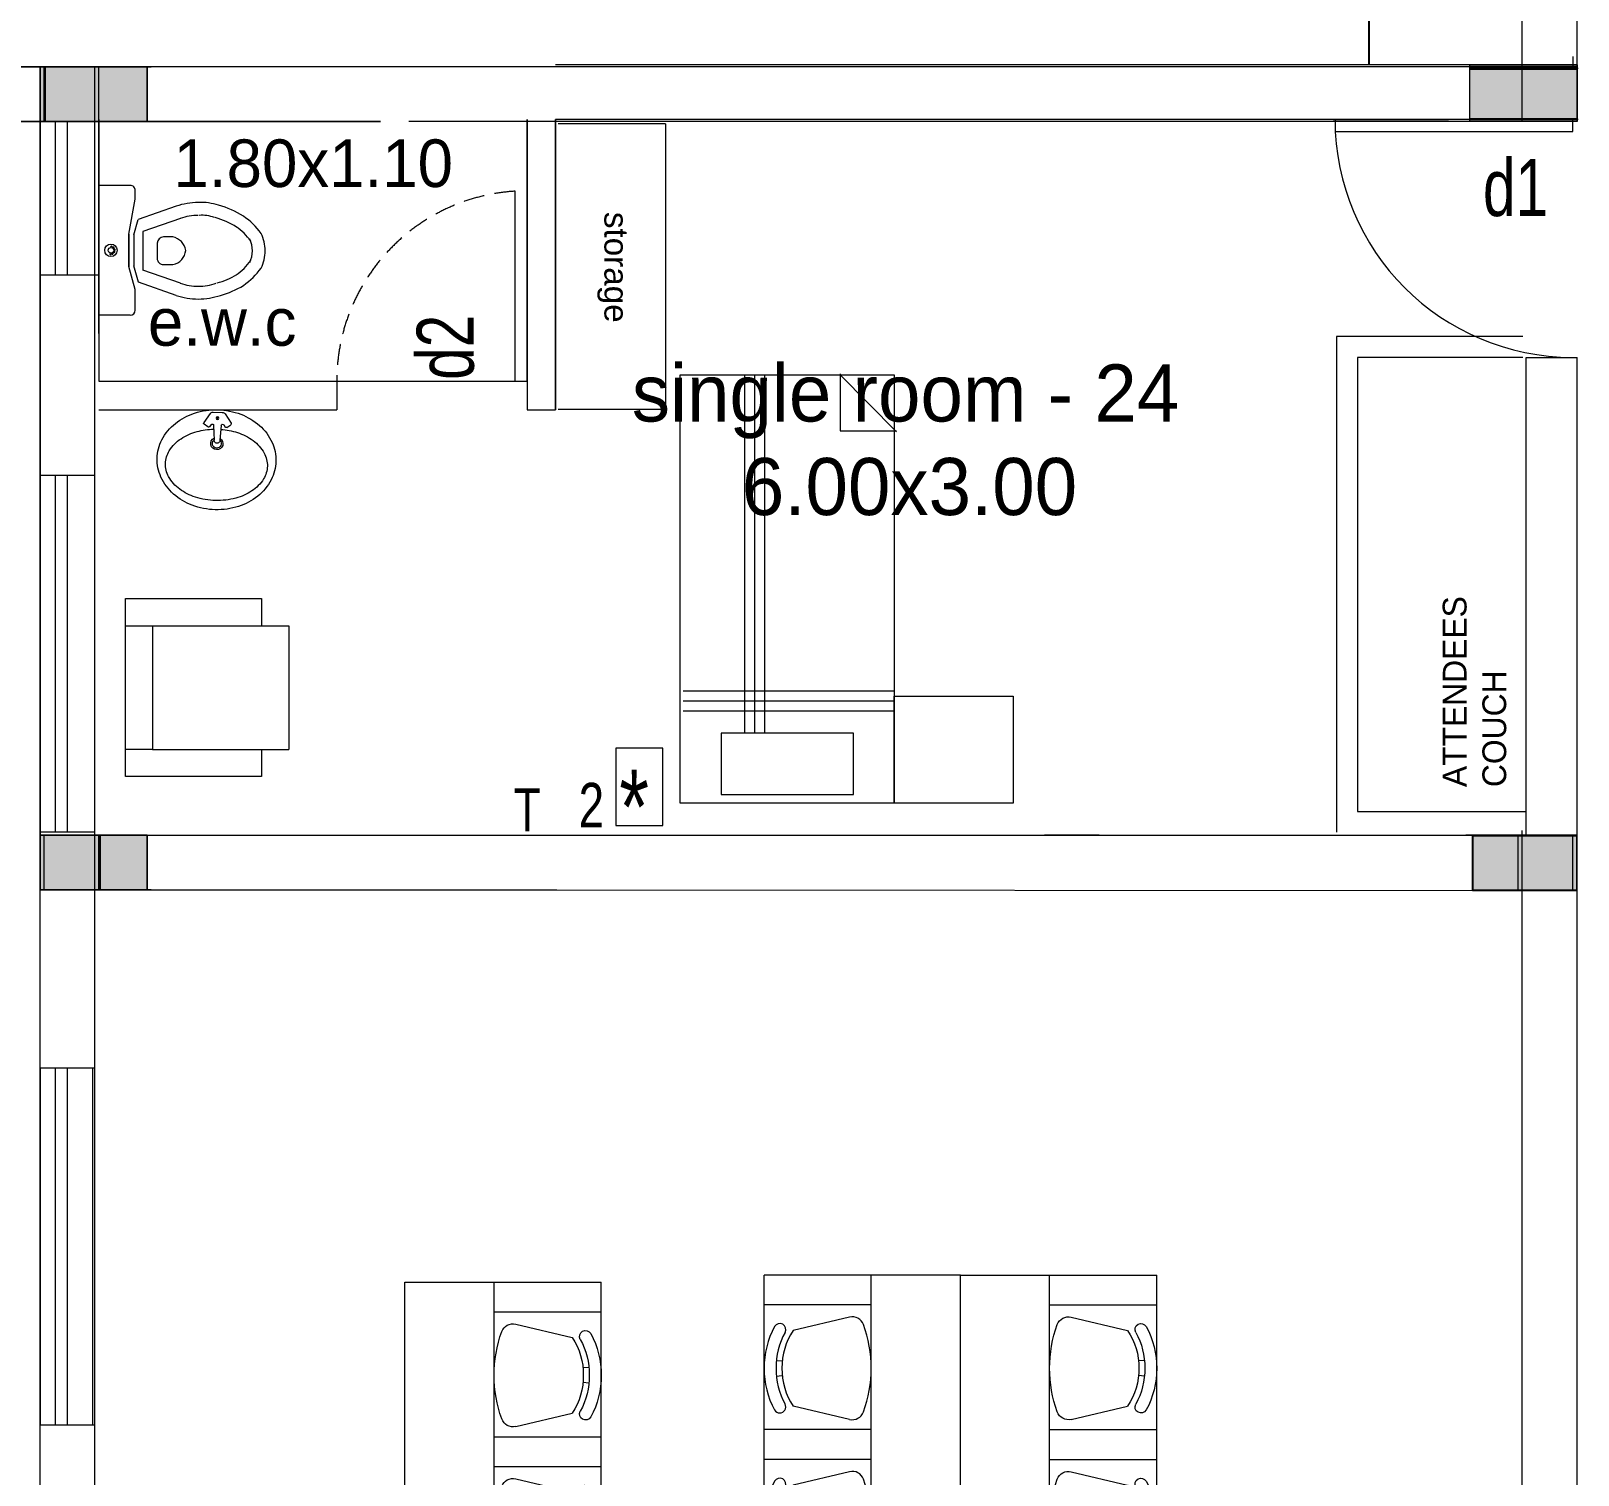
# Model space of a CAD drawing. Header units: metres. Extents: x 191982 to 427160, y -8904 to 80370.
# Drawn here: x 405569 to 412072, y 45892 to 51962 of the extents above; entities that cross this region are included whole.
import ezdxf

# ---------------------------------------------------------------- set-up
doc = ezdxf.new("R2010")
doc.units = ezdxf.units.M
doc.header["$LTSCALE"] = 700
doc.header["$MEASUREMENT"] = 0
doc.header["$PDMODE"] = 32
doc.linetypes.add('HIDDEN2', pattern=[0.1875, 0.125, -0.0625])
doc.layers.get('0').update_dxf_attribs({"lineweight": 9})
doc.layers.get('Defpoints').update_dxf_attribs({"lineweight": 9})
for name, color, linetype, lineweight in [('COLUMN', 7, 'Continuous', 9), ('fur1', 7, 'Continuous', 9), ('FURNITURE', 7, 'Continuous', 9), ('MAIN GATE', 7, 'Continuous', 9), ('NEW PLANS', 7, 'Continuous', 9), ('PLAN', 7, 'Continuous', 9), ('TEXT', 7, 'Continuous', 9)]:
    doc.layers.add(name, color=color, linetype=linetype, lineweight=lineweight)
doc.styles.add('RVR', font='MOD20.TTF')
doc.styles.get("Standard").update_dxf_attribs({"font": 'swisscl.ttf'})
doc.dimstyles.get("Standard").update_dxf_attribs({"dimtxt": 0.23, "dimasz": 0.23, "dimexe": 0.05, "dimexo": 0.05, "dimgap": 0.06, "dimtad": 0, "dimzin": 0, "dimdsep": 46, "dimtxsty": 'Standard', "dimcen": 0, "dimse1": 1, "dimse2": 1, "dimadec": 0, "dimazin": 0, "dimtfac": 1, "dimtofl": 0, "dimtmove": 2, "dimatfit": 0, "dimfxl": 0.18, "dimtolj": 1, "dimtzin": 0, "dimarcsym": 0})

# ---------------------------------------------------------------- blocks, each defined once
blk = doc.blocks.new('EWC')
at = {"layer": 'COLUMN'}
blk.add_line((-0.2727, 0), (0.2727, 0), dxfattribs=at)
at = {"layer": 'PLAN'}
for p, q in [((-0.2727, -0.1316), (-0.2727, 0)), ((0.2727, -0.1316), (0.2727, 0)), ((-0.1643, -0.1532), (-0.0685, -0.1258)), ((-0.0685, -0.1258), (0.0685, -0.1258)), ((0.0685, -0.1258), (-0.0685, -0.1258)), ((0.0685, -0.1258), (0.2143, -0.1532)), ((-0.2512, -0.1532), (-0.1643, -0.1532)), ((-0.1895, -0.3249), (-0.1341, -0.167)), ((-0.1386, -0.3427), (-0.0831, -0.1844)), ((-0.1341, -0.167), (-0.0654, -0.1474)), ((0.0788, -0.1844), (-0.0831, -0.1844)), ((0.0654, -0.1474), (-0.0654, -0.1474)), ((0.0654, -0.1474), (0.1293, -0.1656)), ((0.1343, -0.3427), (0.0788, -0.1844)), ((0.1852, -0.3249), (0.1293, -0.1656)), ((0.2143, -0.1532), (0.2512, -0.1532)), ((0.0297, -0.2453), (-0.034, -0.2453)), ((-0.0603, -0.2716), (-0.0603, -0.3111)), ((0.056, -0.3111), (0.056, -0.2716))]:
    blk.add_line(p, q, dxfattribs=at)
for radius in [0.026, 0.0118]:
    blk.add_circle((0, -0.0508), radius, dxfattribs=at)
for centre, radius, start, end in [((-0.0141, -0.0486), 0.0036, 90.20714, 251.79286), ((-0.0127, -0.0573), 0.0036, 126.20714, 287.79286), ((0, -0.0508), 0.0153, 184.45592, 193.54408), ((0, -0.0508), 0.0153, 220.45592, 229.54408), ((-0.0065, -0.0635), 0.0036, 162.20714, 323.79286), ((0.0022, -0.0649), 0.0036, 198.20714, 359.79286), ((0, -0.0508), 0.0153, 292.45592, 301.54408), ((0.0101, -0.0609), 0.0036, 234.20714, 35.79286), ((0, -0.0508), 0.0153, 328.45592, 337.54408), ((0.0141, -0.0531), 0.0036, 270.20714, 71.79286), ((0, -0.0508), 0.0153, 256.45592, 265.54408), ((-0.2512, -0.1316), 0.0216, 180, 270), ((0.2512, -0.1316), 0.0216, 270, 360), ((-0.034, -0.2716), 0.0263, 90, 180), ((0.0297, -0.2716), 0.0263, 360, 90), ((0.0832, -0.4179), 0.2881, 161.16462, 180), ((0.0055, -0.2984), 0.067, 190.92396, 265.02141), ((-0.0109, -0.2978), 0.0682, 279.07843, 348.78496), ((-0.0875, -0.4179), 0.2881, 360, 18.83538), ((0.0832, -0.4179), 0.2342, 161.16462, 180), ((-0.0002, -0.3646), 0.000539, 260.70561, 283.41981), ((-0.0875, -0.4179), 0.2342, 360, 18.83538), ((0.0832, -0.4179), 0.2881, 180, 198.83538), ((0.0832, -0.4179), 0.2342, 180, 198.83538), ((-0.0193, -0.4324), 0.1664, 341.16462, 3.77544), ((-0.0193, -0.4324), 0.2203, 341.16462, 3.77544), ((0.1598, -0.4175), 0.3615, 194.96262, 211.78382), ((0.1598, -0.4175), 0.3076, 194.96262, 211.78382), ((-0.1809, -0.4026), 0.3298, 327.64617, 344.75526), ((-0.1809, -0.4026), 0.3837, 327.64617, 344.75526), ((0.1069, -0.4322), 0.2553, 214.63594, 233.93892), ((-0.1112, -0.4322), 0.2553, 306.06108, 325.36406), ((0.1069, -0.4322), 0.3092, 214.63594, 233.93892), ((-0.0022, -0.5371), 0.1085, 243.29881, 270), ((-0.0022, -0.5371), 0.1085, 270, 296.70119), ((-0.1112, -0.4322), 0.3092, 306.06108, 325.36406), ((-0.0022, -0.5371), 0.1624, 243.29881, 270), ((-0.0022, -0.5371), 0.1624, 270, 296.70119)]:
    blk.add_arc(centre, radius, start, end, dxfattribs=at)
blk = doc.blocks.new('BASIN')
at = {"layer": 'PLAN'}
for p, q in [((-0.0664, 0.0159), (-0.1279, 0.0123)), ((-0.0732, 0.0397), (-0.062, 0.0562)), ((-0.0629, 0.0267), (-0.0719, 0.0327)), ((-0.0163, 0.0314), (-0.0551, 0.0576)), ((-0.0103, -0.0193), (-0.0103, 0.0193)), ((-0.0664, -0.0159), (-0.1279, -0.0123)), ((-0.0732, -0.0397), (-0.062, -0.0562)), ((-0.0629, -0.0267), (-0.0719, -0.0327)), ((-0.0163, -0.0315), (-0.0551, -0.0576))]:
    blk.add_line(p, q, dxfattribs=at)
blk.add_lwpolyline([(-0.2102, -0.25, 0.114941), (-0.1316, -0.2317, 0.103853), (-0.0616, -0.1768, 0.091249), (-0.0165, -0.0975, 0.083978), (0, 0, 0.083978), (-0.0165, 0.0975, 0.091249), (-0.0616, 0.1768, 0.103853), (-0.1316, 0.2317, 0.114941), (-0.2102, 0.25, 0.114941), (-0.2887, 0.2317, 0.103853), (-0.3588, 0.1768, 0.091249), (-0.4039, 0.0975, 0.083978), (-0.4204, 0, 0.083978), (-0.4039, -0.0975, 0.091249), (-0.3588, -0.1768, 0.103853), (-0.2887, -0.2317, 0.114941)], format="xyb", close=True, dxfattribs=at)
for points in [[(-0.082, 0.015, 0.058321), (-0.0937, 0.085, 0.08231), (-0.1256, 0.1515, 0.106842), (-0.1772, 0.1994, 0.134388), (-0.2316, 0.2143, 0.134388), (-0.286, 0.1994, 0.106842), (-0.3377, 0.1515, 0.08231), (-0.3696, 0.085, 0.070665), (-0.3816, 0)], [(-0.3816, 0, 0.070665), (-0.3696, -0.085, 0.08231), (-0.3377, -0.1515, 0.106842), (-0.286, -0.1994, 0.134388), (-0.2316, -0.2143, 0.134388), (-0.1772, -0.1994, 0.106842), (-0.1256, -0.1515, 0.08231), (-0.0937, -0.085, 0.058296), (-0.082, -0.015)]]:
    blk.add_lwpolyline(points, format="xyb", dxfattribs=at)
for radius in [0.00569, 0.00369]:
    blk.add_circle((-0.0349, 0), radius, dxfattribs=at)
for centre, radius, start, end in [((-0.142, -0.0004), 0.0257, 30.89641, 331.20825), ((-0.142, -0.0004), 0.0188, 42.66127, 320.64746), ((-0.1279, 0), 0.0123, 89.75733, 270.24267), ((-0.0691, 0.0369), 0.005, 145.96273, 235.96273), ((-0.0663, 0.0218), 0.0059, 268.92232, 55.39757), ((-0.0579, 0.0534), 0.005, 55.96273, 145.96273), ((-0.0247, 0.0197), 0.0144, 358.39997, 54.51472), ((-0.0691, -0.0369), 0.005, 123.91807, 214.03727), ((-0.0663, -0.0218), 0.0059, 304.60243, 91.07768), ((-0.0579, -0.0534), 0.005, 214.03727, 304.00089), ((-0.0247, -0.0197), 0.0144, 305.48528, 1.60003)]:
    blk.add_arc(centre, radius, start, end, dxfattribs=at)
blk = doc.blocks.new('*D92')
at = {"layer": 'Defpoints', "color": 0, "transparency": 16777216}
for p in [(410863.7, 57811.7), (410863.7, 51820.1), (411194.7, 51820.1)]:
    blk.add_point(p, dxfattribs=at)
at = {"layer": 'MAIN GATE', "color": 0, "lineweight": -2, "transparency": 16777216}
for p, q in [((411194.7, 57811.5), (411194.7, 54816.4)), ((411194.7, 51820.4), (411194.7, 54815.4))]:
    blk.add_line(p, q, dxfattribs=at)
at = {"layer": 'MAIN GATE', "color": 0, "transparency": 16777216}
for points in [[(411194.7, 57811.5), (411194.8, 57811.5), (411194.7, 57811.7)], [(411194.7, 51820.4), (411194.8, 51820.4), (411194.7, 51820.1)]]:
    blk.add_solid(points, dxfattribs=at)
at = {"layer": 'MAIN GATE', "color": 0, "transparency": 16777216, "insert": (411194.7, 54815.9), "char_height": 0.23, "attachment_point": 5, "rotation": 90}
blk.add_mtext('\\A1;5991.56', dxfattribs=at)
blk = doc.blocks.new('CHAIR2')
for p, q in [((0, 80.5), (0, -54.5)), ((0, 80.5), (33, 80.5)), ((15, 80.5), (15, -54.5)), ((33, 54.5), (33, 80.5)), ((15, 75.5), (15, 75.5)), ((15, 75.5), (33, 75.5)), ((18.63, 73.79), (28.12, 71.54)), ((30.95, 66.51), (29.95, 66.41)), ((30.95, 63.86), (29.95, 63.95)), ((18.63, 56.57), (28.12, 58.82)), ((15, 54.5), (33, 54.5)), ((33, 54.5), (33, -54.5)), ((15, 49.5), (33, 49.5)), ((18.63, 47.79), (28.12, 45.54)), ((30.95, 40.51), (29.95, 40.41)), ((30.95, 37.86), (29.95, 37.95)), ((18.63, 30.57), (28.12, 32.82)), ((15, 28.5), (33, 28.5)), ((15, 23.5), (33, 23.5)), ((18.63, 21.79), (28.12, 19.54)), ((30.95, 14.51), (29.95, 14.41)), ((30.95, 11.86), (29.95, 11.95)), ((18.63, 4.57), (28.12, 6.82)), ((15, 2.5), (33, 2.5)), ((15, -2.5), (33, -2.5)), ((18.63, -4.21), (28.12, -6.46)), ((30.95, -11.49), (29.95, -11.59)), ((30.95, -14.14), (29.95, -14.05)), ((18.63, -21.43), (28.12, -19.18)), ((15, -23.5), (33, -23.5)), ((15, -28.5), (33, -28.5)), ((18.63, -30.21), (28.12, -32.46)), ((30.95, -37.49), (29.95, -37.59)), ((30.95, -40.14), (29.95, -40.05)), ((18.63, -47.43), (28.12, -45.18)), ((15, -49.5), (33, -49.5)), ((0, -54.5), (15, -54.5)), ((15, -54.5), (33, -54.5))]:
    blk.add_line(p, q)
for centre, radius, start, end in [((18.17, 71.84), 2, 76.6762, 160.1164), ((36.58, 65.18), 21.58, 160.1164, 180), ((18.91, 65.36), 11.09, 359.0644, 33.8637), ((30.36, 71.7), 1, 28.9663, 208.9663), ((18.91, 65.36), 12.09, 359.1418, 28.9663), ((18.91, 65.36), 14.09, 359.2637, 28.9663), ((36.58, 65.18), 21.58, 180, 199.8836), ((18.91, 65), 11.09, 326.1363, 0.9356), ((18.91, 65), 12.09, 331.0337, 0.8582), ((18.91, 65), 14.09, 331.0337, 0.7363), ((18.17, 58.52), 2, 199.8836, 283.3238), ((30.36, 58.66), 1, 151.0337, 331.0337), ((18.17, 45.84), 2, 76.6762, 160.1164), ((36.58, 39.18), 21.58, 160.1164, 180), ((18.91, 39.36), 11.09, 359.0644, 33.8637), ((30.36, 45.7), 1, 28.9663, 208.9663), ((18.91, 39.36), 12.09, 359.1418, 28.9663), ((18.91, 39.36), 14.09, 359.2637, 28.9663), ((36.58, 39.18), 21.58, 180, 199.8836), ((18.91, 39), 11.09, 326.1363, 0.9356), ((18.91, 39), 12.09, 331.0337, 0.8582), ((18.91, 39), 14.09, 331.0337, 0.7363), ((18.17, 32.52), 2, 199.8836, 283.3238), ((30.36, 32.66), 1, 151.0337, 331.0337), ((18.17, 19.84), 2, 76.6762, 160.1164), ((36.58, 13.18), 21.58, 160.1164, 180), ((18.91, 13.36), 11.09, 359.0644, 33.8637), ((30.36, 19.7), 1, 28.9663, 208.9663), ((18.91, 13.36), 12.09, 359.1418, 28.9663), ((18.91, 13.36), 14.09, 359.2637, 28.9663), ((36.58, 13.18), 21.58, 180, 199.8836), ((18.91, 13), 11.09, 326.1363, 0.9356), ((18.91, 13), 12.09, 331.0337, 0.8582), ((18.91, 13), 14.09, 331.0337, 0.7363), ((18.17, 6.52), 2, 199.8836, 283.3238), ((30.36, 6.66), 1, 151.0337, 331.0337), ((18.17, -6.16), 2, 76.6762, 160.1164), ((36.58, -12.82), 21.58, 160.1164, 180), ((18.91, -12.64), 11.09, 359.0644, 33.8637), ((30.36, -6.3), 1, 28.9663, 208.9663), ((18.91, -12.64), 12.09, 359.1418, 28.9663), ((18.91, -12.64), 14.09, 359.2637, 28.9663), ((36.58, -12.82), 21.58, 180, 199.8836), ((18.91, -13), 11.09, 326.1363, 0.9356), ((18.91, -13), 12.09, 331.0337, 0.8582), ((18.91, -13), 14.09, 331.0337, 0.7363), ((18.17, -19.48), 2, 199.8836, 283.3238), ((30.36, -19.34), 1, 151.0337, 331.0337), ((18.17, -32.16), 2, 76.6762, 160.1164), ((36.58, -38.82), 21.58, 160.1164, 180), ((18.91, -38.64), 11.09, 359.0644, 33.8637), ((30.36, -32.3), 1, 28.9663, 208.9663), ((18.91, -38.64), 12.09, 359.1418, 28.9663), ((18.91, -38.64), 14.09, 359.2637, 28.9663), ((36.58, -38.82), 21.58, 180, 199.8836), ((18.91, -39), 11.09, 326.1363, 0.9356), ((18.91, -39), 12.09, 331.0337, 0.8582), ((18.91, -39), 14.09, 331.0337, 0.7363), ((18.17, -45.48), 2, 199.8836, 283.3238), ((30.36, -45.34), 1, 151.0337, 331.0337)]:
    blk.add_arc(centre, radius, start, end)
blk = doc.blocks.new('A$C68D14229')
for p, q in [((0.53, 0.15), (0.53, 72.15)), ((0.53, 72.15), (36.53, 72.15)), ((36.53, 72.15), (36.53, 0.15)), ((22.29, 60.4), (22.29, 0.15)), ((23.96, 60.4), (23.96, 0.15)), ((25.62, 60.4), (25.62, 0.15)), ((0.53, 56.71), (36, 56.69)), ((0.53, 55.02), (36, 55.02)), ((0.53, 53.36), (36, 53.36)), ((0.11, 9.73), (9.63, 0.15)), ((9.63, 9.58), (0.11, 9.58)), ((9.63, 0), (9.63, 9.58)), ((36.53, 0.15), (0.53, 0.15))]:
    blk.add_line(p, q)
blk.add_lwpolyline([(29.63, 70.7), (7.38, 70.7), (7.38, 60.4), (29.63, 60.4)], close=True)
blk = doc.blocks.new('sofa1')
at = {"layer": 'fur1', "ltscale": 0.5}
for p, q in [((-16.33, 0), (-16.33, -25)), ((-11.33, 0), (-16.33, 0)), ((11.33, 0), (-11.33, 0)), ((-11.33, 0), (-11.33, -30)), ((16.33, 0), (11.33, 0)), ((11.33, -5), (11.33, 0)), ((11.33, -5), (11.33, 0)), ((16.33, -25), (16.33, 0)), ((-11.33, -5), (11.33, -5)), ((11.33, -5), (11.33, -30)), ((-16.33, -25), (-11.33, -25)), ((11.33, -25), (16.33, -25)), ((-11.33, -30), (11.33, -30))]:
    blk.add_line(p, q, dxfattribs=at)

msp = doc.modelspace()

# ---------------------------------------------------------------- hatches: boundary and pattern name
at = {"layer": 'MAIN GATE'}
h = msp.add_hatch(color=256, dxfattribs=at)
h.dxf.hatch_style = 1
h.paths.add_polyline_path([(412067.772, 51590.129), (412067.772, 51820.129), (411617.772, 51820.129), (411617.772, 51590.129)])
h = msp.add_hatch(color=256, dxfattribs=at)
h.dxf.hatch_style = 1
h.paths.add_polyline_path([(412066.708, 48349.259), (412066.708, 48579.259), (411628.655, 48579.259), (411628.655, 48349.259)])
h = msp.add_hatch(color=256, dxfattribs=at)
h.dxf.hatch_style = 1
h.paths.add_polyline_path([(411629.321, 48581.692), (411629.321, 48351.692), (412067.374, 48351.692), (412067.374, 48581.692)])
at = {"layer": 'NEW PLANS'}
for points in [[(405837.772, 51811.692), (405837.772, 51581.692), (405607.772, 51581.692), (405607.772, 51811.692)], [(405827.772, 51811.692), (405607.772, 51811.692), (405607.772, 51581.692), (405827.772, 51581.692)], [(405827.772, 51811.692), (405607.772, 51811.692), (405607.772, 51581.692), (405827.772, 51581.692)], [(405837.772, 51811.692), (405837.772, 51581.692), (405607.772, 51581.692), (405607.772, 51811.692)], [(405827.772, 51811.692), (405827.772, 51581.692), (406057.772, 51581.692), (406057.772, 51811.692)], [(405827.772, 51811.692), (405827.772, 51581.692), (406057.772, 51581.692), (406057.772, 51811.692)], [(405837.772, 51811.692), (406057.772, 51811.692), (406057.772, 51581.692), (405837.772, 51581.692)], [(405837.772, 51811.692), (406057.772, 51811.692), (406057.772, 51581.692), (405837.772, 51581.692)], [(411847.772, 51811.692), (411847.772, 51581.692), (411617.772, 51581.692), (411617.772, 51811.692)], [(411847.772, 51811.692), (412067.772, 51811.692), (412067.772, 51581.692), (411847.772, 51581.692)], [(405827.772, 48581.692), (405607.772, 48581.692), (405607.772, 48351.692), (405827.772, 48351.692)], [(405827.772, 48581.692), (405607.772, 48581.692), (405607.772, 48351.692), (405827.772, 48351.692)], [(405837.772, 48581.692), (405837.772, 48351.692), (405607.772, 48351.692), (405607.772, 48581.692)], [(405844.419, 48581.692), (405624.419, 48581.692), (405624.419, 48351.692), (405844.419, 48351.692)], [(405844.419, 48581.692), (405624.419, 48581.692), (405624.419, 48351.692), (405844.419, 48351.692)], [(405854.419, 48581.692), (405854.419, 48351.692), (405624.419, 48351.692), (405624.419, 48581.692)], [(405859.419, 48351.692), (405629.419, 48351.692), (405629.419, 48581.692), (405859.419, 48581.692)], [(405629.419, 48581.692), (405859.419, 48581.692), (405859.419, 48351.692), (405629.419, 48351.692)], [(405827.772, 48581.692), (405827.772, 48351.692), (406057.772, 48351.692), (406057.772, 48581.692)], [(405827.772, 48581.692), (405827.772, 48351.692), (406057.772, 48351.692), (406057.772, 48581.692)], [(405837.772, 48581.692), (406057.772, 48581.692), (406057.772, 48351.692), (405837.772, 48351.692)], [(405837.772, 48581.692), (406057.772, 48581.692), (406057.772, 48351.692), (405837.772, 48351.692)], [(411820.728, 48581.692), (411820.728, 48351.692), (412050.728, 48351.692), (412050.728, 48581.692)], [(411820.728, 48581.692), (411820.728, 48351.692), (412050.728, 48351.692), (412050.728, 48581.692)], [(411820.728, 48581.692), (411820.728, 48351.692), (412050.728, 48351.692), (412050.728, 48581.692)], [(411820.728, 48581.692), (411820.728, 48351.692), (412050.728, 48351.692), (412050.728, 48581.692)], [(411820.728, 48581.692), (411820.728, 48351.692), (412050.728, 48351.692), (412050.728, 48581.692)], [(411820.728, 48581.692), (411820.728, 48351.692), (412050.728, 48351.692), (412050.728, 48581.692)], [(411820.728, 48581.692), (411820.728, 48351.692), (412050.728, 48351.692), (412050.728, 48581.692)], [(411820.728, 48581.692), (411820.728, 48351.692), (412050.728, 48351.692), (412050.728, 48581.692)], [(411820.728, 48581.692), (411820.728, 48351.692), (412050.728, 48351.692), (412050.728, 48581.692)], [(411830.728, 48581.692), (412050.728, 48581.692), (412050.728, 48351.692), (411830.728, 48351.692)], [(411830.728, 48581.692), (412050.728, 48581.692), (412050.728, 48351.692), (411830.728, 48351.692)], [(411830.728, 48581.692), (412050.728, 48581.692), (412050.728, 48351.692), (411830.728, 48351.692)], [(411830.728, 48581.692), (412050.728, 48581.692), (412050.728, 48351.692), (411830.728, 48351.692)], [(411830.728, 48581.692), (412050.728, 48581.692), (412050.728, 48351.692), (411830.728, 48351.692)], [(411830.728, 48581.692), (412050.728, 48581.692), (412050.728, 48351.692), (411830.728, 48351.692)], [(411830.728, 48581.692), (412050.728, 48581.692), (412050.728, 48351.692), (411830.728, 48351.692)], [(411837.374, 48581.692), (411837.374, 48351.692), (412067.374, 48351.692), (412067.374, 48581.692)], [(411837.374, 48581.692), (411837.374, 48351.692), (412067.374, 48351.692), (412067.374, 48581.692)], [(411837.374, 48581.692), (411837.374, 48351.692), (412067.374, 48351.692), (412067.374, 48581.692)], [(411837.374, 48581.692), (411837.374, 48351.692), (412067.374, 48351.692), (412067.374, 48581.692)], [(411837.374, 48581.692), (411837.374, 48351.692), (412067.374, 48351.692), (412067.374, 48581.692)], [(411837.374, 48581.692), (411837.374, 48351.692), (412067.374, 48351.692), (412067.374, 48581.692)], [(411837.374, 48581.692), (411837.374, 48351.692), (412067.374, 48351.692), (412067.374, 48581.692)], [(411837.374, 48581.692), (411837.374, 48351.692), (412067.374, 48351.692), (412067.374, 48581.692)], [(411837.374, 48581.692), (411837.374, 48351.692), (412067.374, 48351.692), (412067.374, 48581.692)], [(411847.374, 48581.692), (412067.374, 48581.692), (412067.374, 48351.692), (411847.374, 48351.692)], [(411847.374, 48581.692), (412067.374, 48581.692), (412067.374, 48351.692), (411847.374, 48351.692)], [(411847.374, 48581.692), (412067.374, 48581.692), (412067.374, 48351.692), (411847.374, 48351.692)], [(411847.374, 48581.692), (412067.374, 48581.692), (412067.374, 48351.692), (411847.374, 48351.692)], [(411847.374, 48581.692), (412067.374, 48581.692), (412067.374, 48351.692), (411847.374, 48351.692)], [(411847.374, 48581.692), (412067.374, 48581.692), (412067.374, 48351.692), (411847.374, 48351.692)], [(411847.374, 48581.692), (412067.374, 48581.692), (412067.374, 48351.692), (411847.374, 48351.692)]]:
    msp.add_hatch(color=256, dxfattribs=at).paths.add_polyline_path(points)

# ---------------------------------------------------------------- linework, layer by layer
msp.add_lwpolyline([(408225.37, 48947.167), (408027.574, 48947.167), (408027.574, 48622.701), (408225.37, 48622.701)], close=True)
at = {"layer": 'FURNITURE'}
for p, q in [((408235.823, 51571.355), (407785.823, 51571.355)), ((408235.823, 51571.355), (408235.823, 50371.355)), ((411839.782, 50677.886), (411056.685, 50677.886)), ((411056.685, 50677.886), (411056.685, 48593.659)), ((411839.782, 50590.129), (411144.442, 50590.129)), ((411144.442, 50590.129), (411144.442, 48681.416)), ((408235.823, 50371.355), (407785.823, 50371.355)), ((411144.442, 48681.416), (411854.419, 48681.416))]:
    msp.add_line(p, q, dxfattribs=at)
msp.add_lwpolyline([(409697.401, 49166.462), (409697.401, 48716.462), (409197.401, 48716.462), (409197.401, 49166.462)], close=True, dxfattribs=at)
at = {"layer": 'MAIN GATE'}
for p, q in [((412067.772, 51811.692), (412067.772, 58041.692)), ((411837.772, 51811.692), (411837.772, 57811.692)), ((405607.772, 50936.692), (405854.419, 50936.692)), ((412067.772, 48581.692), (412067.772, 50590.129)), ((406057.772, 48581.692), (411617.772, 48581.692)), ((412066.708, 48579.259), (412066.708, 48349.259)), ((412067.374, 48351.692), (412067.374, 48581.692)), ((405607.772, 45351.692), (405607.772, 48351.692)), ((405607.772, 47601.692), (405607.772, 46101.692)), ((405837.772, 46101.692), (405837.772, 47601.692))]:
    msp.add_line(p, q, dxfattribs=at)
for points in [[(412067.772, 51590.129), (411617.772, 51590.129), (411617.772, 51820.129), (412067.772, 51820.129)], [(412066.708, 48579.259), (412066.708, 48349.259), (411628.655, 48349.259), (411628.655, 48579.259)], [(412067.374, 48351.692), (412067.374, 48581.692), (411629.321, 48581.692), (411629.321, 48351.692)]]:
    msp.add_lwpolyline(points, close=True, dxfattribs=at)
at = {"layer": 'NEW PLANS'}
for p, q in [((412050.511, 51854.223), (412050.511, 51804.223)), ((406057.772, 51811.692), (404167.772, 51811.692)), ((404167.772, 51811.692), (406057.772, 51811.692)), ((406057.772, 51811.692), (404167.772, 51811.692)), ((404167.772, 51811.692), (406057.772, 51811.692)), ((405607.772, 48351.692), (405607.772, 51811.692)), ((405607.772, 48351.692), (405607.772, 51811.692)), ((405607.772, 51581.692), (405607.772, 51811.692)), ((405607.772, 51811.692), (406057.772, 51811.692)), ((405607.772, 51581.692), (405607.772, 51811.692)), ((405607.772, 51581.692), (405607.772, 51811.692)), ((405607.772, 51811.692), (406057.772, 51811.692)), ((405607.772, 51811.692), (406057.772, 51811.692)), ((405607.772, 51811.692), (406057.772, 51811.692)), ((405607.772, 51811.692), (406057.772, 51811.692)), ((406057.772, 51811.692), (405607.772, 51811.692)), ((406057.772, 51811.692), (405607.772, 51811.692)), ((406057.772, 51811.692), (405607.772, 51811.692)), ((406057.772, 51811.692), (405607.772, 51811.692)), ((406057.772, 51811.692), (405607.772, 51811.692)), ((406057.772, 51811.692), (405607.772, 51811.692)), ((406057.772, 51811.692), (405607.772, 51811.692)), ((406057.772, 51811.692), (405607.772, 51811.692)), ((406057.772, 51811.692), (405607.772, 51811.692)), ((406057.772, 51811.692), (405607.772, 51811.692)), ((406057.772, 51811.692), (405607.772, 51811.692)), ((406057.772, 51811.692), (405607.772, 51811.692)), ((406057.772, 51811.692), (405607.772, 51811.692)), ((406057.772, 51811.692), (405607.772, 51811.692)), ((406057.772, 51811.692), (405607.772, 51811.692)), ((406057.772, 51811.692), (405607.772, 51811.692)), ((406057.772, 51811.692), (405607.772, 51811.692)), ((405624.419, 51581.692), (405624.419, 51811.692)), ((405624.419, 51811.692), (406074.419, 51811.692)), ((405624.419, 51581.692), (405624.419, 51811.692)), ((405624.419, 51581.692), (405624.419, 51811.692)), ((405624.419, 51811.692), (406074.419, 51811.692)), ((405624.419, 51811.692), (406074.419, 51811.692)), ((405624.419, 51811.692), (406074.419, 51811.692)), ((405624.419, 51811.692), (406074.419, 51811.692)), ((406074.419, 51811.692), (405624.419, 51811.692)), ((406074.419, 51811.692), (405624.419, 51811.692)), ((406074.419, 51811.692), (405624.419, 51811.692)), ((406074.419, 51811.692), (405624.419, 51811.692)), ((406074.419, 51811.692), (405624.419, 51811.692)), ((406074.419, 51811.692), (405624.419, 51811.692)), ((406074.419, 51811.692), (405624.419, 51811.692)), ((406074.419, 51811.692), (405624.419, 51811.692)), ((406074.419, 51811.692), (405624.419, 51811.692)), ((406074.419, 51811.692), (405624.419, 51811.692)), ((406074.419, 51811.692), (405624.419, 51811.692)), ((406074.419, 51811.692), (405624.419, 51811.692)), ((406074.419, 51811.692), (405624.419, 51811.692)), ((406074.419, 51811.692), (405624.419, 51811.692)), ((406074.419, 51811.692), (405624.419, 51811.692)), ((406074.419, 51811.692), (405624.419, 51811.692)), ((406074.419, 51811.692), (405624.419, 51811.692)), ((405629.419, 51811.692), (405629.419, 51581.692)), ((405837.772, 38661.692), (405837.772, 51811.692)), ((405837.772, 51581.692), (405837.772, 51811.692)), ((405854.419, 51581.692), (405854.419, 51811.692)), ((406057.772, 51581.692), (406057.772, 51811.692)), ((411617.772, 51811.692), (406057.772, 51811.692)), ((406057.772, 51581.692), (406057.772, 51811.692)), ((406057.772, 51811.692), (406057.772, 51581.692)), ((406057.772, 51581.692), (406057.772, 51811.692)), ((411869.419, 51820.129), (407774.419, 51820.129)), ((412067.772, 51820.129), (407774.419, 51820.129)), ((412067.158, 51804.223), (411617.158, 51804.223)), ((412067.158, 51804.223), (411617.158, 51804.223)), ((411617.158, 51804.223), (412067.158, 51804.223)), ((411617.158, 51804.223), (412067.158, 51804.223)), ((411617.158, 51804.223), (412067.158, 51804.223)), ((411617.158, 51804.223), (412067.158, 51804.223)), ((411617.158, 51804.223), (412067.158, 51804.223)), ((411617.158, 51804.223), (412067.158, 51804.223)), ((411617.158, 51804.223), (412067.158, 51804.223)), ((411617.158, 51804.223), (412067.158, 51804.223)), ((411617.158, 51804.223), (412067.158, 51804.223)), ((412067.158, 51804.223), (411617.158, 51804.223)), ((411617.158, 51804.223), (412067.158, 51804.223)), ((411617.158, 51804.223), (412067.158, 51804.223)), ((411617.158, 51804.223), (412067.158, 51804.223)), ((411617.158, 51804.223), (412067.158, 51804.223)), ((411617.158, 51804.223), (412067.158, 51804.223)), ((411617.158, 51804.223), (412067.158, 51804.223)), ((412067.158, 51804.223), (411617.158, 51804.223)), ((411617.158, 51804.223), (412067.158, 51804.223)), ((411617.158, 51804.223), (412067.158, 51804.223)), ((412067.772, 51811.692), (411617.772, 51811.692)), ((412067.772, 51811.692), (411617.772, 51811.692)), ((412072.158, 51804.223), (411617.772, 51804.223)), ((412067.824, 51801.789), (411617.824, 51801.789)), ((412067.824, 51801.789), (411617.824, 51801.789)), ((411617.824, 51801.789), (412067.824, 51801.789)), ((411617.824, 51801.789), (412067.824, 51801.789)), ((411617.824, 51801.789), (412067.824, 51801.789)), ((411617.824, 51801.789), (412067.824, 51801.789)), ((411617.824, 51801.789), (412067.824, 51801.789)), ((411617.824, 51801.789), (412067.824, 51801.789)), ((411617.824, 51801.789), (412067.824, 51801.789)), ((411617.824, 51801.789), (412067.824, 51801.789)), ((411617.824, 51801.789), (412067.824, 51801.789)), ((411617.824, 51801.789), (412067.824, 51801.789)), ((411617.824, 51801.789), (412067.824, 51801.789)), ((411617.824, 51801.789), (412067.824, 51801.789)), ((411617.824, 51801.789), (412067.824, 51801.789)), ((411617.824, 51801.789), (412067.824, 51801.789)), ((411617.824, 51801.789), (412067.824, 51801.789)), ((411617.824, 51801.789), (412067.824, 51801.789)), ((411617.824, 51801.789), (412067.824, 51801.789)), ((411629.105, 51804.223), (411972.043, 51804.223)), ((411837.772, 51581.692), (411837.772, 51811.692)), ((411876.928, 51804.223), (412067.158, 51804.223)), ((412067.772, 51581.692), (412067.772, 51811.692)), ((412067.772, 51581.692), (412067.772, 51811.692)), ((412067.772, 51581.692), (412067.772, 51811.692)), ((405607.772, 51581.692), (395917.772, 51581.692)), ((395917.772, 51581.692), (405607.772, 51581.692)), ((405607.772, 51581.692), (395917.772, 51581.692)), ((395917.772, 51581.692), (405607.772, 51581.692)), ((406057.772, 51581.692), (395917.772, 51581.692)), ((395917.772, 51581.692), (406057.772, 51581.692)), ((406057.772, 51581.692), (395917.772, 51581.692)), ((395917.772, 51581.692), (406057.772, 51581.692)), ((405607.772, 48351.692), (405607.772, 51581.692)), ((405607.772, 48351.692), (405607.772, 51581.692)), ((405607.772, 51581.692), (406057.772, 51581.692)), ((405607.772, 51581.692), (406057.772, 51581.692)), ((405672.772, 50936.692), (405672.772, 51581.692)), ((405722.772, 50936.692), (405722.772, 51581.692)), ((405837.772, 51581.692), (406057.772, 51581.692)), ((405854.419, 50690.129), (405854.419, 51590.129)), ((405854.419, 51590.129), (405854.419, 50490.129)), ((407037.772, 51581.692), (406057.772, 51581.692)), ((406057.772, 51581.692), (407037.772, 51581.692)), ((407037.772, 51581.692), (406057.772, 51581.692)), ((409997.772, 51581.692), (407157.772, 51581.692)), ((407654.419, 51590.129), (407654.419, 50490.129)), ((407654.419, 50490.129), (407654.419, 51590.129)), ((407654.419, 50490.129), (407654.419, 51590.129)), ((407654.419, 50490.129), (407654.419, 51590.129)), ((412067.772, 51590.129), (407774.419, 51590.129)), ((412067.772, 51590.129), (407774.419, 51590.129)), ((407774.419, 51590.129), (407774.419, 50370.129)), ((407774.419, 50370.129), (407774.419, 51590.129)), ((410117.772, 51581.692), (409889.59, 51581.692)), ((411617.772, 51581.692), (410117.772, 51581.692)), ((411042.158, 51590.129), (411527.389, 51590.129)), ((412072.158, 51590.129), (411527.389, 51590.129)), ((412067.158, 51590.129), (411617.158, 51590.129)), ((412067.158, 51590.129), (411617.158, 51590.129)), ((411617.158, 51590.129), (412067.158, 51590.129)), ((411617.158, 51590.129), (412067.158, 51590.129)), ((411617.158, 51590.129), (412067.158, 51590.129)), ((411617.158, 51590.129), (412067.158, 51590.129)), ((411617.158, 51590.129), (412067.158, 51590.129)), ((411617.158, 51590.129), (412067.158, 51590.129)), ((411617.158, 51590.129), (412067.158, 51590.129)), ((411617.158, 51590.129), (412067.158, 51590.129)), ((411617.158, 51590.129), (412067.158, 51590.129)), ((412067.158, 51590.129), (411617.158, 51590.129)), ((411617.158, 51590.129), (412067.158, 51590.129)), ((411617.158, 51590.129), (412067.158, 51590.129)), ((411617.158, 51590.129), (412067.158, 51590.129)), ((411617.158, 51590.129), (412067.158, 51590.129)), ((411617.158, 51590.129), (412067.158, 51590.129)), ((411617.158, 51590.129), (412067.158, 51590.129)), ((412067.158, 51590.129), (411617.158, 51590.129)), ((411617.158, 51590.129), (412067.158, 51590.129)), ((411617.158, 51590.129), (412067.158, 51590.129)), ((412067.824, 51592.562), (411617.824, 51592.562)), ((412067.824, 51592.562), (411617.824, 51592.562)), ((411617.824, 51592.562), (412067.824, 51592.562)), ((411617.824, 51592.562), (412067.824, 51592.562)), ((411617.824, 51592.562), (412067.824, 51592.562)), ((411617.824, 51592.562), (412067.824, 51592.562)), ((411617.824, 51592.562), (412067.824, 51592.562)), ((411617.824, 51592.562), (412067.824, 51592.562)), ((411617.824, 51592.562), (412067.824, 51592.562)), ((411617.824, 51592.562), (412067.824, 51592.562)), ((411617.824, 51592.562), (412067.824, 51592.562)), ((411617.824, 51592.562), (412067.824, 51592.562)), ((411617.824, 51592.562), (412067.824, 51592.562)), ((411617.824, 51592.562), (412067.824, 51592.562)), ((411617.824, 51592.562), (412067.824, 51592.562)), ((411617.824, 51592.562), (412067.824, 51592.562)), ((411617.824, 51592.562), (412067.824, 51592.562)), ((411617.824, 51592.562), (412067.824, 51592.562)), ((411617.824, 51592.562), (412067.824, 51592.562)), ((411629.105, 51590.129), (411972.043, 51590.129)), ((411876.928, 51590.129), (412067.158, 51590.129)), ((412050.511, 51540.129), (412050.511, 51590.129)), ((411051.762, 51540.129), (412050.511, 51540.129)), ((405854.419, 50690.129), (405854.419, 51494.86)), ((405854.419, 51494.86), (405854.419, 50690.129)), ((407604.419, 50490.129), (407604.419, 51288.565)), ((407604.419, 50490.129), (407604.419, 51288.565)), ((405854.419, 50690.129), (405854.419, 51020.129)), ((411854.419, 48581.692), (411854.419, 50590.129)), ((411854.419, 48581.692), (411854.419, 50590.129)), ((411854.419, 50590.129), (412067.824, 50590.129)), ((412067.772, 48350.905), (412067.772, 50590.129)), ((405854.419, 50490.129), (406854.419, 50490.129)), ((405854.419, 50490.129), (406854.419, 50490.129)), ((405854.419, 50490.129), (406854.419, 50490.129)), ((405854.419, 50490.129), (406854.419, 50490.129)), ((406854.419, 50490.129), (406854.419, 50370.129)), ((406854.419, 50490.129), (406854.419, 50370.129)), ((406854.419, 50490.129), (406854.419, 50370.129)), ((406854.419, 50490.129), (407604.419, 50490.129)), ((406854.419, 50490.129), (407604.419, 50490.129)), ((407604.419, 50490.129), (407654.419, 50490.129)), ((407604.419, 50490.129), (407654.419, 50490.129)), ((407654.419, 50490.129), (407654.419, 50370.129)), ((407654.419, 50490.129), (407654.419, 50370.129)), ((407654.419, 50490.129), (407654.419, 50370.129)), ((405854.419, 50370.129), (406854.419, 50370.129)), ((405854.419, 50370.129), (406854.419, 50370.129)), ((405854.419, 50370.129), (406854.419, 50370.129)), ((405854.419, 50370.129), (406854.419, 50370.129)), ((407654.419, 50370.129), (407774.419, 50370.129)), ((407654.419, 50370.129), (407774.419, 50370.129)), ((405837.772, 50093.849), (405607.772, 50093.849)), ((405672.772, 48593.849), (405672.772, 50093.849)), ((405722.772, 48593.849), (405722.772, 50093.849)), ((405837.772, 48593.849), (405837.772, 50093.849)), ((405837.772, 48593.849), (405607.772, 48593.849)), ((406057.772, 48581.692), (405607.772, 48581.692)), ((406057.772, 48581.692), (405607.772, 48581.692)), ((406057.772, 48581.692), (405607.772, 48581.692)), ((406057.772, 48581.692), (405607.772, 48581.692)), ((406057.772, 48581.692), (405607.772, 48581.692)), ((405607.772, 48351.692), (405607.772, 48581.692)), ((405607.772, 48581.692), (406057.772, 48581.692)), ((405607.772, 48351.692), (405607.772, 48581.692)), ((405607.772, 48351.692), (405607.772, 48581.692)), ((405607.772, 48581.692), (406057.772, 48581.692)), ((405607.772, 48581.692), (406057.772, 48581.692)), ((405607.772, 48581.692), (406057.772, 48581.692)), ((405607.772, 48581.692), (406057.772, 48581.692)), ((406057.772, 48581.692), (405607.772, 48581.692)), ((406057.772, 48581.692), (405607.772, 48581.692)), ((406057.772, 48581.692), (405607.772, 48581.692)), ((406057.772, 48581.692), (405607.772, 48581.692)), ((406057.772, 48581.692), (405607.772, 48581.692)), ((406057.772, 48581.692), (405607.772, 48581.692)), ((406057.772, 48581.692), (405607.772, 48581.692)), ((406057.772, 48581.692), (405607.772, 48581.692)), ((406057.772, 48581.692), (405607.772, 48581.692)), ((406057.772, 48581.692), (405607.772, 48581.692)), ((406057.772, 48581.692), (405607.772, 48581.692)), ((406057.772, 48581.692), (405607.772, 48581.692)), ((406057.772, 48581.692), (405607.772, 48581.692)), ((406057.772, 48581.692), (405607.772, 48581.692)), ((406057.772, 48581.692), (405607.772, 48581.692)), ((406057.772, 48581.692), (405607.772, 48581.692)), ((406057.772, 48581.692), (405607.772, 48581.692)), ((406057.772, 48581.692), (405607.772, 48581.692)), ((406057.772, 48581.692), (405607.772, 48581.692)), ((406057.772, 48581.692), (405607.772, 48581.692)), ((406057.772, 48581.692), (405607.772, 48581.692)), ((406057.772, 48581.692), (405607.772, 48581.692)), ((405624.419, 48351.692), (405624.419, 48581.692)), ((405624.419, 48351.692), (405624.419, 48581.692)), ((405624.419, 48351.692), (405624.419, 48581.692)), ((405624.419, 48581.692), (408859.419, 48581.692)), ((405859.419, 48581.692), (405629.419, 48581.692)), ((405859.419, 48581.692), (405629.419, 48581.692)), ((405859.419, 48581.692), (405629.419, 48581.692)), ((405859.419, 48581.692), (405629.419, 48581.692)), ((405629.419, 48581.692), (405859.419, 48581.692)), ((405859.419, 48581.692), (405629.419, 48581.692)), ((405859.419, 48581.692), (405629.419, 48581.692)), ((405837.772, 48351.692), (405837.772, 48581.692)), ((405854.419, 48351.692), (405854.419, 48581.692)), ((405859.419, 48581.692), (405859.419, 48351.692)), ((405859.419, 48351.692), (405859.419, 48581.692)), ((405859.419, 48581.692), (405859.419, 48351.692)), ((406057.772, 48351.692), (406057.772, 48581.692)), ((406057.772, 48351.692), (406057.772, 48581.692)), ((406057.772, 48581.692), (406057.772, 48351.692)), ((406057.772, 48351.692), (406057.772, 48581.692)), ((408809.419, 48581.692), (409829.419, 48581.692)), ((409829.419, 48581.692), (410059.419, 48581.692)), ((410059.419, 48581.692), (409829.419, 48581.692)), ((412050.728, 48581.692), (411600.728, 48581.692)), ((412050.728, 48581.692), (411600.728, 48581.692)), ((412050.728, 48581.692), (411600.728, 48581.692)), ((412050.728, 48581.692), (411600.728, 48581.692)), ((411600.728, 48581.692), (412050.728, 48581.692)), ((411600.728, 48581.692), (412050.728, 48581.692)), ((411600.728, 48581.692), (412050.728, 48581.692)), ((411600.728, 48581.692), (412050.728, 48581.692)), ((411600.728, 48581.692), (412050.728, 48581.692)), ((411600.728, 48581.692), (412050.728, 48581.692)), ((411600.728, 48581.692), (412050.728, 48581.692)), ((411600.728, 48581.692), (412050.728, 48581.692)), ((411600.728, 48581.692), (412050.728, 48581.692)), ((411600.728, 48581.692), (412050.728, 48581.692)), ((411600.728, 48581.692), (412050.728, 48581.692)), ((411600.728, 48581.692), (412050.728, 48581.692)), ((411600.728, 48581.692), (412050.728, 48581.692)), ((411600.728, 48581.692), (412050.728, 48581.692)), ((412050.728, 48581.692), (411600.728, 48581.692)), ((411600.728, 48581.692), (412050.728, 48581.692)), ((411600.728, 48581.692), (412050.728, 48581.692)), ((411600.728, 48581.692), (412050.728, 48581.692)), ((411600.728, 48581.692), (412050.728, 48581.692)), ((411600.728, 48581.692), (412050.728, 48581.692)), ((411600.728, 48581.692), (412050.728, 48581.692)), ((411600.728, 48581.692), (412050.728, 48581.692)), ((411600.728, 48581.692), (412050.728, 48581.692)), ((411600.728, 48581.692), (412050.728, 48581.692)), ((411600.728, 48581.692), (412050.728, 48581.692)), ((411600.728, 48581.692), (412050.728, 48581.692)), ((412050.728, 48581.692), (411600.728, 48581.692)), ((411600.728, 48581.692), (412050.728, 48581.692)), ((411600.728, 48581.692), (412050.728, 48581.692)), ((411600.728, 48581.692), (412050.728, 48581.692)), ((411600.728, 48581.692), (412050.728, 48581.692)), ((411600.728, 48581.692), (412050.728, 48581.692)), ((411600.728, 48581.692), (412050.728, 48581.692)), ((412050.728, 48581.692), (411600.728, 48581.692)), ((411600.728, 48581.692), (412050.728, 48581.692)), ((411600.728, 48581.692), (412050.728, 48581.692)), ((411820.728, 48351.692), (411820.728, 48581.692)), ((411837.374, 48351.692), (411837.374, 48581.692)), ((411837.772, 47031.692), (411837.772, 48601.355)), ((412050.728, 48351.692), (412050.728, 48581.692)), ((412050.728, 48351.692), (412050.728, 48581.692)), ((412050.728, 48351.692), (412050.728, 48581.692)), ((412050.728, 48351.692), (412050.728, 48581.692)), ((412050.728, 48351.692), (412050.728, 48581.692)), ((412050.728, 48351.692), (412050.728, 48581.692)), ((412050.728, 48351.692), (412050.728, 48581.692)), ((412050.728, 48351.692), (412050.728, 48581.692)), ((412067.374, 48351.692), (412067.374, 48581.692)), ((412067.374, 48351.692), (412067.374, 48581.692)), ((412067.374, 48351.692), (412067.374, 48581.692)), ((412067.374, 48351.692), (412067.374, 48581.692)), ((412067.374, 48351.692), (412067.374, 48581.692)), ((412067.374, 48351.692), (412067.374, 48581.692)), ((412067.374, 48351.692), (412067.374, 48581.692)), ((412067.374, 48351.692), (412067.374, 48581.692)), ((412067.772, 47031.692), (412067.772, 48601.355)), ((406057.772, 48351.692), (405607.772, 48351.692)), ((406057.772, 48351.692), (405607.772, 48351.692)), ((406057.772, 48351.692), (405607.772, 48351.692)), ((406057.772, 48351.692), (405607.772, 48351.692)), ((405607.772, 48351.692), (406057.772, 48351.692)), ((405607.772, 48351.692), (406057.772, 48351.692)), ((406057.772, 48351.692), (405607.772, 48351.692)), ((406057.772, 48351.692), (405607.772, 48351.692)), ((406057.772, 48351.692), (405607.772, 48351.692)), ((406057.772, 48351.692), (405607.772, 48351.692)), ((405624.419, 48351.692), (406074.419, 48351.692)), ((405624.419, 48351.692), (406074.419, 48351.692)), ((406074.419, 48351.692), (405624.419, 48351.692)), ((406074.419, 48351.692), (405624.419, 48351.692)), ((406074.419, 48351.692), (405624.419, 48351.692)), ((406074.419, 48351.692), (405624.419, 48351.692)), ((405624.419, 48351.692), (405854.419, 48351.692)), ((405859.419, 48351.692), (405629.419, 48351.692)), ((405859.419, 48351.692), (405629.419, 48351.692)), ((405859.419, 48351.692), (405629.419, 48351.692)), ((405859.419, 48351.692), (405629.419, 48351.692)), ((405629.419, 48351.692), (407779.419, 48351.692)), ((405837.772, 48351.692), (406057.772, 48351.692)), ((405854.419, 48351.692), (406074.419, 48351.692)), ((407779.419, 48351.692), (411628.655, 48349.259)), ((411628.655, 48349.259), (411971.593, 48349.259)), ((411876.478, 48349.259), (412066.708, 48349.259)), ((405837.772, 47601.692), (405607.772, 47601.692)), ((405672.772, 46101.692), (405672.772, 47601.692)), ((405722.772, 46101.692), (405722.772, 47601.692)), ((405829.448, 47261.692), (405829.448, 47601.692)), ((405829.448, 46101.692), (405829.448, 47261.692)), ((405837.772, 41001.692), (405837.772, 47031.692)), ((405837.772, 41001.692), (405837.772, 47031.692)), ((411837.772, 43015.168), (411837.772, 47031.692)), ((412067.772, 45351.692), (412067.772, 47031.692)), ((405837.772, 45351.692), (405837.772, 46851.692)), ((405837.772, 46101.692), (405607.772, 46101.692)), ((412067.772, 43015.168), (412067.772, 46101.692))]:
    msp.add_line(p, q, dxfattribs=at)
for points in [[(405607.772, 51581.692), (405607.772, 51811.692), (406057.772, 51811.692), (406057.772, 51581.692)], [(406057.772, 51581.692), (406057.772, 51811.692), (405607.772, 51811.692), (405607.772, 51581.692)], [(406057.772, 51581.692), (406057.772, 51811.692), (405607.772, 51811.692), (405607.772, 51581.692)], [(405607.772, 51581.692), (405607.772, 51811.692), (406057.772, 51811.692), (406057.772, 51581.692)], [(411617.772, 51581.692), (411617.772, 51811.692), (412067.772, 51811.692), (412067.772, 51581.692)], [(405607.772, 48351.692), (405607.772, 48581.692), (406057.772, 48581.692), (406057.772, 48351.692)], [(406057.772, 48351.692), (406057.772, 48581.692), (405607.772, 48581.692), (405607.772, 48351.692)], [(406057.772, 48351.692), (406057.772, 48581.692), (405607.772, 48581.692), (405607.772, 48351.692)], [(405607.772, 48351.692), (405607.772, 48581.692), (406057.772, 48581.692), (406057.772, 48351.692)]]:
    msp.add_lwpolyline(points, close=True, dxfattribs=at)
msp.add_lwpolyline([(392917.772, 35663.872), (392917.772, 51581.692), (405607.772, 51581.692), (405607.772, 48351.692)], dxfattribs=at)
msp.add_arc((412050.511, 51590.129), 1000, 180, 270, dxfattribs=at)
at = {"layer": 'NEW PLANS', "linetype": 'HIDDEN2'}
msp.add_arc((407654.419, 50490.129), 800, 93.5833217, 180, dxfattribs=at)
msp.add_arc((407654.419, 50490.129), 800, 93.5833217, 180, dxfattribs=at)

# ---------------------------------------------------------------- block references
at = {"layer": 'fur1', "xscale": -22.9130331567831, "yscale": 22.9130331567831, "zscale": 22.9130331499619, "rotation": 90}
msp.add_blockref('sofa1', (405965.823, 49201.797), dxfattribs=at)
at = {"layer": 'FURNITURE', "rotation": 180}
for name, p, xscale, yscale, zscale in [('A$C68D14229', (409210.601, 50520.335), 25.000000000091, 25.000000000091, 25.000000000091), ('CHAIR2', (407140.958, 45340.558), -25.000000000091, 24.9999999999773, 24.999999999995), ('CHAIR2', (409475.92, 45370.136), 24.9999999996362, 24.9999999996362, 24.9999999996362), ('CHAIR2', (409475.92, 45370.136), -25.000000000091, 24.9999999999773, 24.999999999995)]:
    msp.add_blockref(name, p, dxfattribs=dict(at, xscale=xscale, yscale=yscale, zscale=zscale))
at = {"layer": 'NEW PLANS', "yscale": 1000, "zscale": 1000}
for name, p, xscale, rotation in [('EWC', (405854.419, 51040.129), 1000, 90.00000000000004), ('BASIN', (406354.419, 50369.766), -1000, 268.5589526856354)]:
    msp.add_blockref(name, p, dxfattribs=dict(at, xscale=xscale, rotation=rotation))

# ---------------------------------------------------------------- texts
at = {"attachment_point": 1}
for s, insert, char_height, width in [('*', (408042.176, 48856.619), 312.5, 171.65759), ('T', (407598.715, 48778.639), 181.194, 99.53072), ('2', (407871.266, 48801.308), 187.5, 102.99455)]:
    msp.add_mtext(s, dxfattribs=dict(at, insert=insert, char_height=char_height, width=width))
at = {"layer": 'MAIN GATE', "style": 'RVR'}
for s, p in [('single room - 24', (408094.905, 50320.424)), ('6.00x3.00', (408557.059, 49927.162))]:
    msp.add_text(s, height=240, dxfattribs=at).set_placement(p)
at = {"layer": 'MAIN GATE', "insert": (411503.396, 48783.683), "char_height": 100, "width": 3.45357, "attachment_point": 1, "rotation": 90, "style": 'RVR'}
msp.add_mtext('ATTENDEES COUCH  ', dxfattribs=at)
at = {"layer": 'NEW PLANS', "style": 'RVR'}
for s, p in [('1.80x1.10', (406168.331, 51306.095)), ('e.w.c', (406060.756, 50638.981))]:
    msp.add_text(s, height=200, dxfattribs=at).set_placement(p)
at = {"layer": 'NEW PLANS'}
msp.add_text('d1', height=240, dxfattribs=at).set_placement((411672.31, 51183.962))
msp.add_text('d2', height=240, rotation=90, dxfattribs=at).set_placement((407430.422, 50495.283))
at = {"layer": 'TEXT', "insert": (408079.54, 50968.816), "char_height": 100, "width": 2917.46724, "attachment_point": 2, "rotation": 270}
msp.add_mtext('{\\fArial|b0|i0|c0|p34;storage}', dxfattribs=at)

# ---------------------------------------------------------------- dimensions: what is measured, and where the dimension line sits
at = {"layer": 'MAIN GATE'}
dim = msp.add_linear_dim(base=(411194.733, 51820.129), p1=(410863.688, 57811.692), p2=(410863.688, 51820.129), angle=90, dimstyle='Standard', dxfattribs=at)
dim.commit()
dim.dimension.update_dxf_attribs({"geometry": '*D92', "text_midpoint": (411194.733, 54815.911)})

doc.saveas('drawing.dxf')
